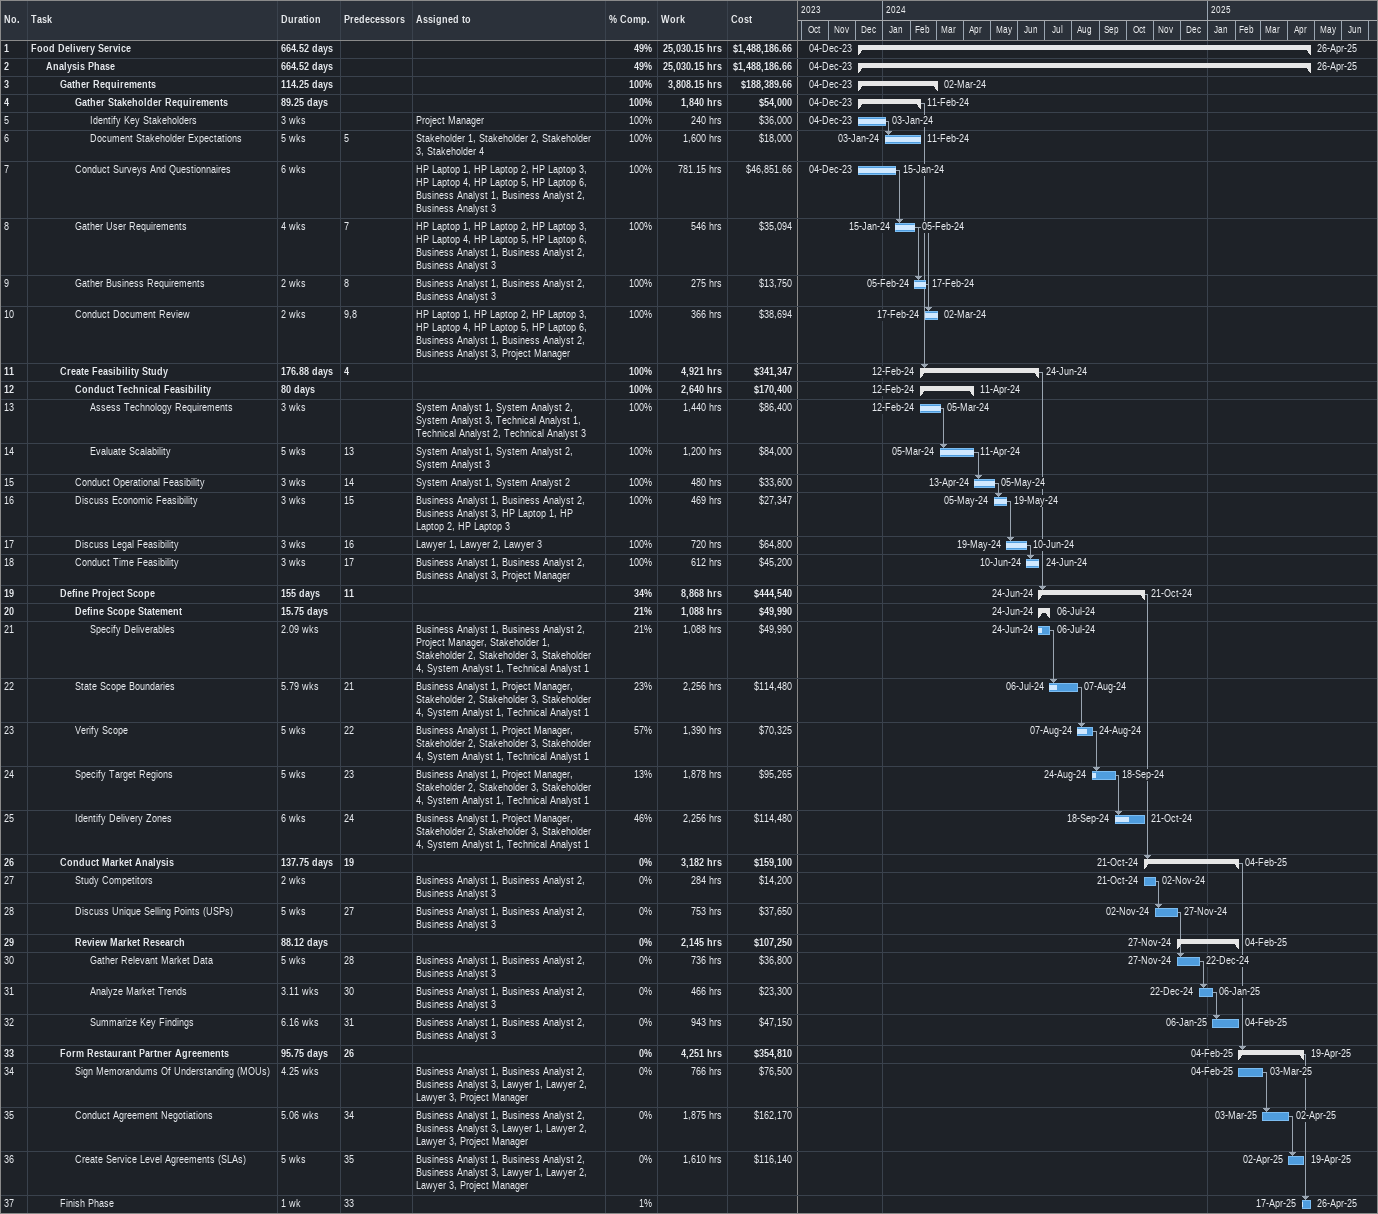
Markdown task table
| ID | Level | Task | Duration | Start | Finish | Predecessors | Resources | % complete | Work (h) | Cost ($) |
|---|---|---|---|---|---|---|---|---|---|---|
| 1 | 1 | **Food Delivery Service** | 664.52d | 2023-12-04 | 2025-04-26 |  |  | 49 | 25030.15 | 1488186.66 |
| 2 | 2 | **Analysis Phase** | 664.52d | 2023-12-04 | 2025-04-26 |  |  | 49 | 25030.15 | 1488186.66 |
| 3 | 3 | **Gather Requirements** | 114.25d | 2023-12-04 | 2024-03-02 |  |  | 100 | 3808.15 | 188389.66 |
| 4 | 4 | **Gather Stakeholder Requirements** | 89.25d | 2023-12-04 | 2024-02-11 |  |  | 100 | 1840 | 54000 |
| 5 | 5 | Identify Key Stakeholders | 3w | 2023-12-04 | 2024-01-03 |  | Project Manager | 100 | 240 | 36000 |
| 6 | 5 | Document Stakeholder Expectations | 5w | 2024-01-03 | 2024-02-11 | 5 | Stakeholder 1, Stakeholder 2, Stakeholder 3, Stakeholder 4 | 100 | 1600 | 18000 |
| 7 | 4 | Conduct Surveys And Questionnaires | 6w | 2023-12-04 | 2024-01-15 |  | HP Laptop 1, HP Laptop 2, HP Laptop 3, HP Laptop 4, HP Laptop 5, HP Laptop 6, Business Analyst 1, Business Analyst 2, Business Analyst 3 | 100 | 781.15 | 46851.66 |
| 8 | 4 | Gather User Requirements | 4w | 2024-01-15 | 2024-02-05 | 7 | HP Laptop 1, HP Laptop 2, HP Laptop 3, HP Laptop 4, HP Laptop 5, HP Laptop 6, Business Analyst 1, Business Analyst 2, Business Analyst 3 | 100 | 546 | 35094 |
| 9 | 4 | Gather Business Requirements | 2w | 2024-02-05 | 2024-02-17 | 8 | Business Analyst 1, Business Analyst 2, Business Analyst 3 | 100 | 275 | 13750 |
| 10 | 4 | Conduct Document Review | 2w | 2024-02-17 | 2024-03-02 | 9, 8 | HP Laptop 1, HP Laptop 2, HP Laptop 3, HP Laptop 4, HP Laptop 5, HP Laptop 6, Business Analyst 1, Business Analyst 2, Business Analyst 3, Project Manager | 100 | 366 | 38694 |
| 11 | 3 | **Create Feasibility Study** | 176.88d | 2024-02-12 | 2024-06-24 | 4 |  | 100 | 4921 | 341347 |
| 12 | 4 | **Conduct Technical Feasibility** | 80d | 2024-02-12 | 2024-04-11 |  |  | 100 | 2640 | 170400 |
| 13 | 5 | Assess Technology Requirements | 3w | 2024-02-12 | 2024-03-05 |  | System Analyst 1, System Analyst 2, System Analyst 3, Technical Analyst 1, Technical Analyst 2, Technical Analyst 3 | 100 | 1440 | 86400 |
| 14 | 5 | Evaluate Scalability | 5w | 2024-03-05 | 2024-04-11 | 13 | System Analyst 1, System Analyst 2, System Analyst 3 | 100 | 1200 | 84000 |
| 15 | 4 | Conduct Operational Feasibility | 3w | 2024-04-13 | 2024-05-05 | 14 | System Analyst 1, System Analyst 2 | 100 | 480 | 33600 |
| 16 | 4 | Discuss Economic Feasibility | 3w | 2024-05-05 | 2024-05-19 | 15 | Business Analyst 1, Business Analyst 2, Business Analyst 3, HP Laptop 1, HP Laptop 2, HP Laptop 3 | 100 | 469 | 27347 |
| 17 | 4 | Discuss Legal Feasibility | 3w | 2024-05-19 | 2024-06-10 | 16 | Lawyer 1, Lawyer 2, Lawyer 3 | 100 | 720 | 64800 |
| 18 | 4 | Conduct Time Feasibility | 3w | 2024-06-10 | 2024-06-24 | 17 | Business Analyst 1, Business Analyst 2, Business Analyst 3, Project Manager | 100 | 612 | 45200 |
| 19 | 3 | **Define Project Scope** | 155d | 2024-06-24 | 2024-10-21 | 11 |  | 34 | 8868 | 444540 |
| 20 | 4 | **Define Scope Statement** | 15.75d | 2024-06-24 | 2024-07-06 |  |  | 21 | 1088 | 49990 |
| 21 | 5 | Specify Deliverables | 2.09w | 2024-06-24 | 2024-07-06 |  | Business Analyst 1, Business Analyst 2, Project Manager, Stakeholder 1, Stakeholder 2, Stakeholder 3, Stakeholder 4, System Analyst 1, Technical Analyst 1 | 21 | 1088 | 49990 |
| 22 | 4 | State Scope Boundaries | 5.79w | 2024-07-06 | 2024-08-07 | 21 | Business Analyst 1, Project Manager, Stakeholder 2, Stakeholder 3, Stakeholder 4, System Analyst 1, Technical Analyst 1 | 23 | 2256 | 114480 |
| 23 | 4 | Verify Scope | 5w | 2024-08-07 | 2024-08-24 | 22 | Business Analyst 1, Project Manager, Stakeholder 2, Stakeholder 3, Stakeholder 4, System Analyst 1, Technical Analyst 1 | 57 | 1390 | 70325 |
| 24 | 4 | Specify Target Regions | 5w | 2024-08-24 | 2024-09-18 | 23 | Business Analyst 1, Project Manager, Stakeholder 2, Stakeholder 3, Stakeholder 4, System Analyst 1, Technical Analyst 1 | 13 | 1878 | 95265 |
| 25 | 4 | Identify Delivery Zones | 6w | 2024-09-18 | 2024-10-21 | 24 | Business Analyst 1, Project Manager, Stakeholder 2, Stakeholder 3, Stakeholder 4, System Analyst 1, Technical Analyst 1 | 46 | 2256 | 114480 |
| 26 | 3 | **Conduct Market Analysis** | 137.75d | 2024-10-21 | 2025-02-04 | 19 |  | 0 | 3182 | 159100 |
| 27 | 4 | Study Competitors | 2w | 2024-10-21 | 2024-11-02 |  | Business Analyst 1, Business Analyst 2, Business Analyst 3 | 0 | 284 | 14200 |
| 28 | 4 | Discuss Unique Selling Points (USPs) | 5w | 2024-11-02 | 2024-11-27 | 27 | Business Analyst 1, Business Analyst 2, Business Analyst 3 | 0 | 753 | 37650 |
| 29 | 4 | **Review Market Research** | 88.12d | 2024-11-27 | 2025-02-04 |  |  | 0 | 2145 | 107250 |
| 30 | 5 | Gather Relevant Market Data | 5w | 2024-11-27 | 2024-12-22 | 28 | Business Analyst 1, Business Analyst 2, Business Analyst 3 | 0 | 736 | 36800 |
| 31 | 5 | Analyze Market Trends | 3.11w | 2024-12-22 | 2025-01-06 | 30 | Business Analyst 1, Business Analyst 2, Business Analyst 3 | 0 | 466 | 23300 |
| 32 | 5 | Summarize Key Findings | 6.16w | 2025-01-06 | 2025-02-04 | 31 | Business Analyst 1, Business Analyst 2, Business Analyst 3 | 0 | 943 | 47150 |
| 33 | 3 | **Form Restaurant Partner Agreements** | 95.75d | 2025-02-04 | 2025-04-19 | 26 |  | 0 | 4251 | 354810 |
| 34 | 4 | Sign Memorandums Of Understanding (MOUs) | 4.25w | 2025-02-04 | 2025-03-03 |  | Business Analyst 1, Business Analyst 2, Business Analyst 3, Lawyer 1, Lawyer 2, Lawyer 3, Project Manager | 0 | 766 | 76500 |
| 35 | 4 | Conduct Agreement Negotiations | 5.06w | 2025-03-03 | 2025-04-02 | 34 | Business Analyst 1, Business Analyst 2, Business Analyst 3, Lawyer 1, Lawyer 2, Lawyer 3, Project Manager | 0 | 1875 | 162170 |
| 36 | 4 | Create Service Level Agreements (SLAs) | 5w | 2025-04-02 | 2025-04-19 | 35 | Business Analyst 1, Business Analyst 2, Business Analyst 3, Lawyer 1, Lawyer 2, Lawyer 3, Project Manager | 0 | 1610 | 116140 |
| 37 | 3 | Finish Phase | 1w | 2025-04-17 | 2025-04-26 | 33 |  | 1 |  |  |
